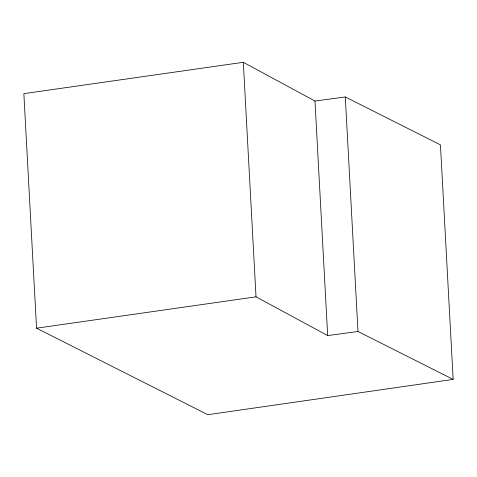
<?xml version="1.0" encoding="UTF-8"?>
<svg xmlns="http://www.w3.org/2000/svg" width="477" height="477" viewBox="0 0 477 477"><rect width="100%" height="100%" fill="white"/><g stroke="black" fill="none" stroke-linecap="round" stroke-linejoin="round"><path stroke-width="0.72" d="M453.15 379.4L207.817 414.704L36.55 328.182L23.85 93.647L243.312 62.296L314.981 101.046L345.288 96.956L440.45 144.865L453.15 379.4L357.988 331.491L327.681 335.581L256.018 296.831L36.55 328.182M345.288 96.956L357.988 331.491M314.981 101.046L327.681 335.581M243.312 62.296L256.018 296.831"/></g></svg>
